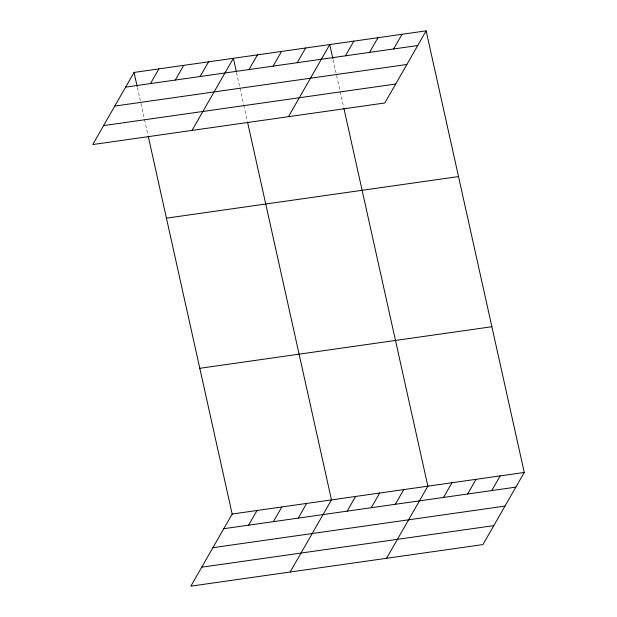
<?xml version="1.0" encoding="UTF-8"?>
<svg xmlns="http://www.w3.org/2000/svg" width="617" height="617" viewBox="0 0 617 617"><rect width="100%" height="100%" fill="white"/><g stroke="black" fill="none" stroke-linecap="round" stroke-linejoin="round"><path stroke-width="0.46" stroke-dasharray="3.08 2.31" d="M333.087 59.618L336.219 73.716M336.635 75.598L339.982 90.637M340.191 91.578L343.738 107.566M236.488 72.397L243.592 104.366M243.8 105.299L247.355 121.287M137.39 87.475L140.314 100.633M140.946 103.455L144.285 118.503M144.494 119.443L148.049 135.424"/><path stroke-width="0.93" d="M134.051 72.428L92.743 144.548L384.831 102.97L426.131 30.85L134.051 72.428L137.182 86.534M150.463 83.58L158.877 68.896M175.29 80.048L183.704 65.363M200.116 76.516L208.531 61.831M192.057 130.411L233.357 58.291L236.28 71.456M249.044 69.551L257.451 54.867M273.138 66.119L281.553 51.435M297.24 62.687L305.646 48.003M288.44 116.69L329.748 44.571L332.879 58.677M345.427 55.831L353.842 41.138M369.529 52.399L377.936 37.714M393.623 48.967L402.037 34.282M148.257 136.365L232.169 514.03L190.869 586.15L482.949 544.572L524.257 472.452L426.131 30.85M248.589 525.183L256.996 510.498M273.416 521.65L281.822 506.966M298.242 518.118L306.649 503.426M290.175 572.013L331.476 499.893L247.564 122.228M347.163 511.154L355.577 496.461M371.264 507.722L379.671 493.029M395.358 504.29L403.773 489.605M386.566 558.292L427.866 486.173L343.947 108.507M443.554 497.425L451.96 482.741M467.647 494.001L476.062 479.309M491.741 490.569L500.156 475.877M125.637 87.12L417.724 45.535M114.785 106.07L406.865 64.492M103.602 125.598L395.682 84.02M166.428 218.156L458.516 176.578M199.792 368.303L491.872 326.725M232.169 514.03L524.257 472.452M223.763 528.715L515.843 487.137M212.904 547.672L504.991 506.087M201.72 567.2L493.808 525.615"/></g></svg>
